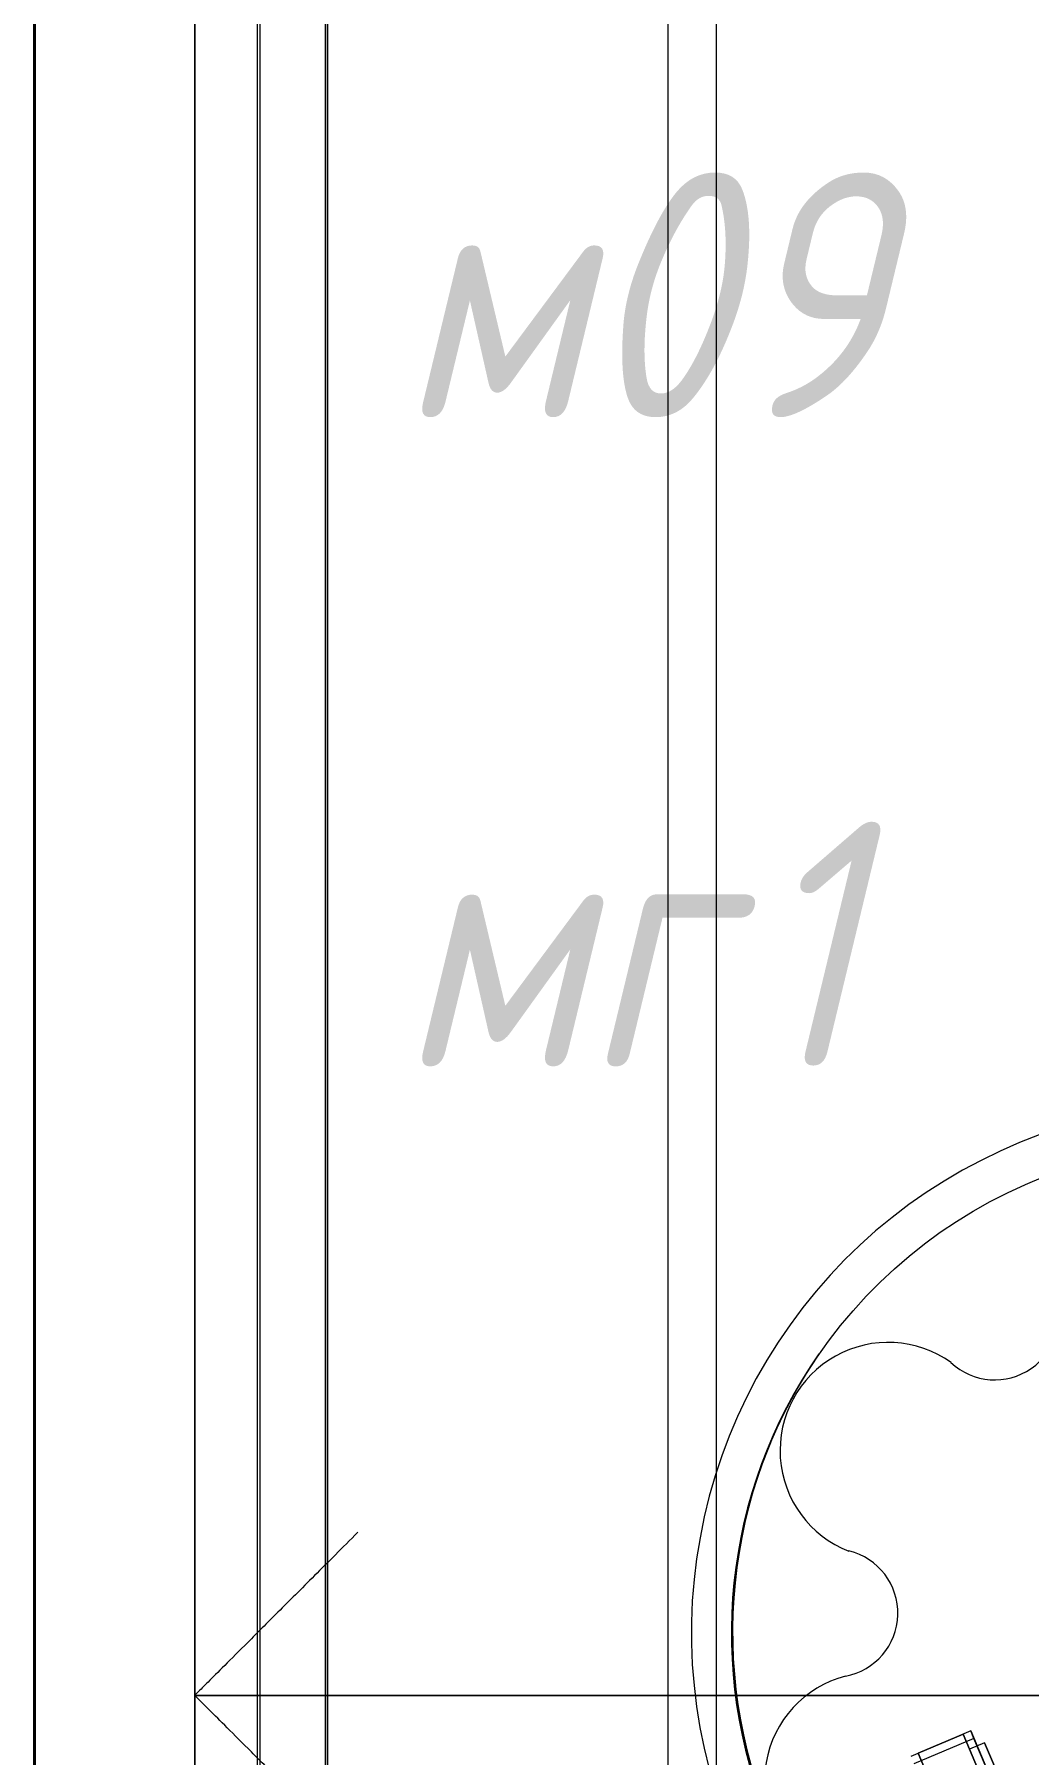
# Model space of a CAD drawing. Header units: millimetres. Extents: x -32954 to 151739, y -65671 to 56243.
# Drawn here: x -12325 to -11715, y -22575 to -21521 of the extents above; entities that cross this region are included whole.
import ezdxf

# ---------------------------------------------------------------- set-up
doc = ezdxf.new("R2010")
doc.units = ezdxf.units.MM
for name, color, linetype, lineweight in [('I-FURN', 7, 'Continuous', 9), ('I-FURN-IDEN', 7, 'Continuous', 9), ('M-EQPM', 7, 'Continuous', 9), ('M-EQPM-IDEN', 7, 'Continuous', 9), ('Стены разрез', 7, 'Continuous', 40)]:
    doc.layers.add(name, color=color, linetype=linetype, lineweight=lineweight)
doc.styles.add('GOST Common_I', font='GOST_Common Italic.ttf', dxfattribs={"width": 0.9, "height": 150})

# ---------------------------------------------------------------- blocks, each defined once
blk = doc.blocks.new('213_Светильник медицинский передвижной - Светильник медицинский передвижной Mindray-8000991-О_ТХ_01')
at = {"layer": 'M-EQPM'}
for p, q in [((204.6, 95.4), (204.6, -4.6)), ((204.6, -4.6), (204.6, 95.4)), ((164.6, 5.4), (164.6, 85.4)), ((164.6, 85.4), (164.6, 5.4)), ((174.6, 94.1), (174.6, -4.6)), ((174.6, -4.6), (174.6, 94.1)), ((174.6, 5.4), (174.6, 85.4)), ((174.6, 85.4), (174.6, 5.4)), ((169.6, 45.4), (169.6, 0.4)), ((169.6, -4.6), (169.6, 45.4)), ((164.6, 5.4), (174.6, 5.4)), ((169.6, 0.4), (169.6, -4.6)), ((169.6, 0.4), (209.6, 0.4)), ((169.6, -4.6), (209.6, -4.6)), ((169.6, -4.6), (209.6, -4.6)), ((204.6, -4.6), (174.6, -4.6)), ((174.6, -4.6), (204.6, -4.6))]:
    blk.add_line(p, q, dxfattribs=at)
at = {"layer": 'M-EQPM', "flags": 128}
for points in [[(-11.9, -324.6), (1.1, -325), (14.1, -324.9), (27.1, -324.2), (40, -323.1), (52.9, -321.4), (65.7, -319.2), (78.4, -316.5), (91, -313.3), (103.5, -309.6), (115.8, -305.4), (127.9, -300.7), (139.8, -295.5), (151.5, -289.9), (163, -283.8), (174.2, -277.2), (185.2, -270.2), (195.8, -262.8), (206.2, -254.9), (216.2, -246.6), (225.9, -238), (235.3, -228.9), (244.2, -219.5), (252.8, -209.8), (261, -199.7), (268.8, -189.3), (276.1, -178.5), (283.1, -167.5), (289.5, -156.3), (295.6, -144.7), (301.1, -133), (306.2, -121), (310.8, -108.9), (314.9, -96.5), (318.5, -84.1), (321.6, -71.4), (324.2, -58.7), (326.3, -45.9)], [(302.4, -35.9), (300.7, -47.8), (298.6, -59.6), (296, -71.3), (292.9, -82.9), (289.3, -94.4), (285.3, -105.7), (280.9, -116.8), (276, -127.8), (270.7, -138.5), (264.9, -149.1), (258.8, -159.4), (252.2, -169.4), (245.2, -179.2), (237.8, -188.6), (230.1, -197.8), (222, -206.7), (213.6, -215.2), (204.8, -223.4), (195.7, -231.2), (186.3, -238.7), (176.6, -245.8), (166.7, -252.4), (156.4, -258.7), (146, -264.6), (135.3, -270), (124.4, -275), (113.3, -279.6), (102, -283.7), (90.6, -287.4), (79, -290.6), (67.3, -293.4), (55.6, -295.6), (43.7, -297.4), (31.8, -298.8), (19.8, -299.6), (7.8, -300), (-4.2, -299.9)]]:
    blk.add_lwpolyline(points, dxfattribs=at)
at = {"layer": 'M-EQPM'}
for centre, radius, start, end in [((236.9, 0.1), 66.3, 261.539, 98.4914), ((236.9, 0.1), 66.3, 261.539, 98.4914), ((5.1, 0), 300, 302.2089, 360), ((3.2, 0), 301, 302.5098, 360), ((5.1, 0), 300, 302.2089, 360), ((3.2, 0), 301, 302.5098, 360), ((218.7, -103.9), 39.3, 77.573, 233.2613), ((218.7, -103.9), 39.3, 77.573, 233.2613), ((149, -182.7), 66.3, 211.4758, 45.6842), ((149, -182.7), 66.3, 211.4758, 45.6842), ((56.6, -233.2), 39.3, 23.8987, 179.6031), ((56.6, -233.2), 39.3, 23.8987, 179.6031)]:
    blk.add_arc(centre, radius, start, end, dxfattribs=at)
blk = doc.blocks.new('М09_Кушетка_медицинская_смотровая - М09_Кушетка_медицинская_смотровая Мед-8000975-О_ТХ_01')
at = {"layer": 'I-FURN'}
for p, q in [((0, -310), (0, 310)), ((0, 310), (0, -310)), ((0, 310), (0, -310)), ((0, -310), (0, 310)), ((430, 10), (-1150, 10)), ((-1150, -20), (430, -20)), ((525, -228.5), (-1245, -228.5)), ((-1244.6, -230), (430, -230)), ((-1242.8, -228.5), (522.8, -228.5)), ((-1242.8, -230), (430, -230)), ((-1150, -270), (430, -270)), ((-1150, -270), (430, -270)), ((-1150, -271.7), (525, -271.7)), ((-1150, -271.7), (496.8, -271.7)), ((-1310, -310), (0, -310)), ((0, -310), (-1310, -310)), ((0, -310), (590, -310)), ((590, -310), (0, -310))]:
    blk.add_line(p, q, dxfattribs=at)
for points in [[(-100, -210), (-90.5, -219.5), (-72.8, -237.2), (-50.3, -259.7), (-32, -278), (-17.7, -292.3), (-7.5, -302.5), (-1.4, -308.6), (0, -310), (0, -310)], [(100, -210), (90.5, -219.5), (72.8, -237.2), (50.3, -259.7), (32, -278), (17.7, -292.3), (7.5, -302.5), (1.4, -308.6), (0, -310), (0, -310)]]:
    blk.add_open_spline(points, degree=3, dxfattribs=at)

msp = doc.modelspace()

# ---------------------------------------------------------------- linework, layer by layer
at = {"layer": 'Стены разрез'}
msp.add_line((-12325, -26284.4), (-12325, -20884.4), dxfattribs=at)

# ---------------------------------------------------------------- block references
at = {"layer": 'I-FURN', "rotation": 269.9999999999985}
msp.add_blockref('М09_Кушетка_медицинская_смотровая - М09_Кушетка_медицинская_смотровая Мед-8000975-О_ТХ_01', (-11916.7, -22539.1), dxfattribs=at)
at = {"layer": 'M-EQPM', "rotation": 202.999999999997}
msp.add_blockref('213_Светильник медицинский передвижной - Светильник медицинский передвижной Mindray-8000991-О_ТХ_01', (-11593, -22498.9), dxfattribs=at)

# ---------------------------------------------------------------- texts
at = {"layer": 'I-FURN-IDEN', "char_height": 150, "attachment_point": 1, "style": 'GOST Common_I'}
for s, insert, width in [('09', (-11988.2, -21605.3), 245.316), ('\\fGOST Common|b0|i1|c204|p34|;\\W.9;м', (-12101.3, -21605.3), 137.089)]:
    msp.add_mtext(s, dxfattribs=dict(at, insert=insert, width=width))
at = {"layer": 'M-EQPM-IDEN', "char_height": 150, "attachment_point": 1, "style": 'GOST Common_I'}
for s, insert, width in [('\\fGOST Common|b0|i1|c204|p34|;\\W.9;1', (-11887, -22003.4), 86.582), ('мг', (-12101.3, -22003.4), 259.747)]:
    msp.add_mtext(s, dxfattribs=dict(at, insert=insert, width=width))

doc.saveas('drawing.dxf')
